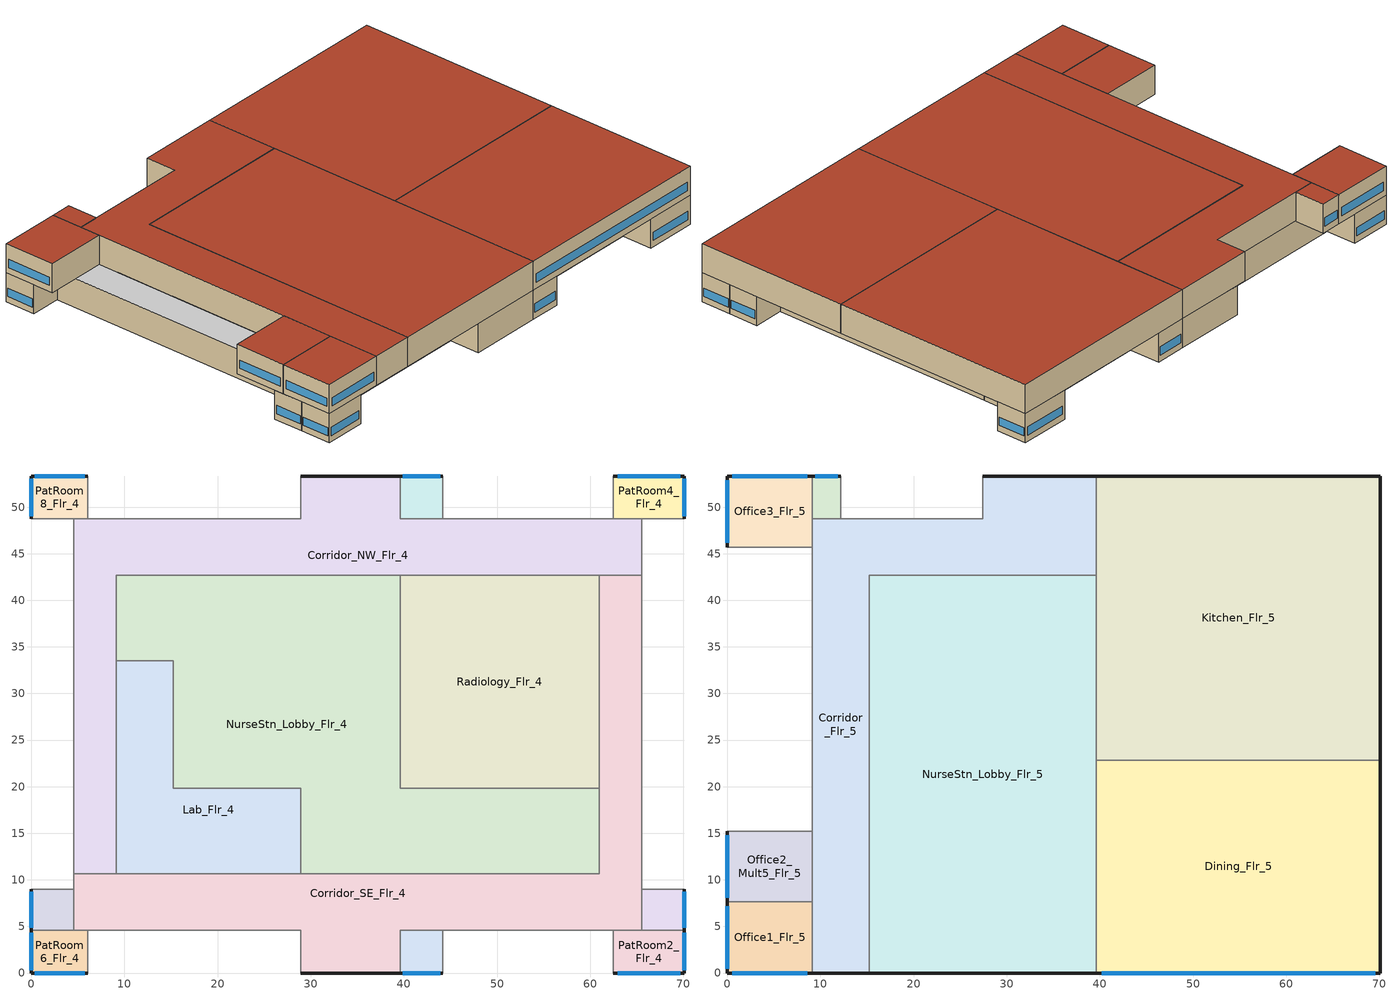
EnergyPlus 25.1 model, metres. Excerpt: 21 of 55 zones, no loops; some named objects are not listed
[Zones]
PatRoom1_Mult10_Flr_4
 floor adiabatic (int_slab_floor): 44.2,4.57 44.2,0 39.62,0 39.62,4.57 z12.8
 wall outside (res_ext_wall_mid): 39.62,0 44.2,0 z12.8:17.07
 wall adiabatic (int_wall): 44.2,0 44.2,4.57 39.62,4.57 39.62,0 z12.8:17.07
 window (ResWindow_U_0.488_SHGC_East_0.25): 39.9,0 43.92,0 z13.72:14.94
 ceiling adiabatic (int_slab_ceiling): 39.62,4.57 39.62,0 44.2,0 44.2,4.57 z17.07
PatRoom2_Flr_4
 floor adiabatic (int_slab_floor): 70.1,4.57 70.1,0 62.48,0 62.48,4.57 z12.8
 wall outside (res_ext_wall_mid): 62.48,0 70.1,0 70.1,4.57 z12.8:17.07
 wall adiabatic (int_wall): 70.1,4.57 62.48,4.57 62.48,0 z12.8:17.07
 window (ResWindow_U_0.488_SHGC_North_0.25): 70.1,0.27 70.1,4.3 z13.72:14.94
 window (ResWindow_U_0.488_SHGC_East_0.25): 62.94,0 69.65,0 z13.72:14.94
 ceiling adiabatic (int_slab_ceiling): 62.48,4.57 62.48,0 70.1,0 70.1,4.57 z17.07
PatRoom3_Mult10_Flr_4
 floor adiabatic (int_slab_floor): 70.1,8.99 70.1,4.57 65.53,4.57 65.53,8.99 z12.8
 wall outside (res_ext_wall_mid): 70.1,4.57 70.1,8.99 z12.8:17.07
 wall adiabatic (int_wall): 70.1,8.99 65.53,8.99 65.53,4.57 70.1,4.57 z12.8:17.07
 window (ResWindow_U_0.488_SHGC_North_0.25): 70.1,4.84 70.1,8.73 z13.72:14.94
 ceiling adiabatic (int_slab_ceiling): 65.53,8.99 65.53,4.57 70.1,4.57 70.1,8.99 z17.07
PatRoom4_Flr_4
 floor adiabatic (int_slab_floor): 70.1,53.34 70.1,48.77 62.48,48.77 62.48,53.34 z12.8
 wall outside (res_ext_wall_mid): 70.1,48.77 70.1,53.34 62.48,53.34 z12.8:17.07
 wall adiabatic (int_wall): 62.48,53.34 62.48,48.77 70.1,48.77 z12.8:17.07
 window (ResWindow_U_0.488_SHGC_West_0.25): 69.65,53.34 62.94,53.34 z13.72:14.94
 window (ResWindow_U_0.488_SHGC_North_0.25): 70.1,49.04 70.1,53.07 z13.72:14.94
 ceiling adiabatic (int_slab_ceiling): 62.48,53.34 62.48,48.77 70.1,48.77 70.1,53.34 z17.07
PatRoom5_Mult10_Flr_4
 floor adiabatic (int_slab_floor): 44.2,53.34 44.2,48.77 39.62,48.77 39.62,53.34 z12.8
 wall outside (res_ext_wall_mid): 44.2,53.34 39.62,53.34 z12.8:17.07
 wall adiabatic (int_wall): 39.62,53.34 39.62,48.77 44.2,48.77 44.2,53.34 z12.8:17.07
 window (ResWindow_U_0.488_SHGC_West_0.25): 43.92,53.34 39.9,53.34 z13.72:14.94
 ceiling adiabatic (int_slab_ceiling): 39.62,53.34 39.62,48.77 44.2,48.77 44.2,53.34 z17.07
Radiology_Flr_4
 floor adiabatic (int_slab_floor): 60.96,42.67 60.96,19.81 39.62,19.81 39.62,42.67 z12.8
 wall to Corridor_NW_Flr_4 (int_wall): 60.96,42.67 39.62,42.67 z12.8:17.07
 wall to Corridor_SE_Flr_4 (int_wall): 60.96,19.81 60.96,42.67 z12.8:17.07
 wall to NurseStn_Lobby_Flr_4 (int_wall): 39.62,42.67 39.62,19.81 60.96,19.81 z12.8:17.07
 ceiling adiabatic (int_slab_ceiling): 39.62,42.67 39.62,19.81 60.96,19.81 60.96,42.67 z17.07
PatRoom6_Flr_4
 floor adiabatic (int_slab_floor): 6.1,4.57 6.1,0 0,0 0,4.57 z12.8
 wall outside (res_ext_wall_mid): 0,4.57 0,0 6.1,0 z12.8:17.07
 wall adiabatic (int_wall): 6.1,0 6.1,4.57 0,4.57 z12.8:17.07
 window (ResWindow_U_0.488_SHGC_East_0.25): 0.37,0 5.73,0 z13.72:14.94
 window (ResWindow_U_0.488_SHGC_South_0.25): 0,4.3 0,0.27 z13.72:14.94
 ceiling adiabatic (int_slab_ceiling): 0,4.57 0,0 6.1,0 6.1,4.57 z17.07
PatRoom7_Mult10_Flr_4
 floor adiabatic (int_slab_floor): 4.57,8.99 4.57,4.57 0,4.57 0,8.99 z12.8
 wall outside (res_ext_wall_mid): 0,8.99 0,4.57 z12.8:17.07
 wall adiabatic (int_wall): 0,4.57 4.57,4.57 4.57,8.99 0,8.99 z12.8:17.07
 window (ResWindow_U_0.488_SHGC_South_0.25): 0,8.73 0,4.84 z13.72:14.94
 ceiling adiabatic (int_slab_ceiling): 0,8.99 0,4.57 4.57,4.57 4.57,8.99 z17.07
PatRoom8_Flr_4
 floor adiabatic (int_slab_floor): 6.1,53.34 6.1,48.77 0,48.77 0,53.34 z12.8
 wall outside (res_ext_wall_mid): 6.1,53.34 0,53.34 0,48.77 z12.8:17.07
 wall adiabatic (int_wall): 0,48.77 6.1,48.77 6.1,53.34 z12.8:17.07
 window (ResWindow_U_0.488_SHGC_West_0.25): 5.73,53.34 0.37,53.34 z13.72:14.94
 window (ResWindow_U_0.488_SHGC_South_0.25): 0,53.07 0,49.04 z13.72:14.94
 ceiling adiabatic (int_slab_ceiling): 0,53.34 0,48.77 6.1,48.77 6.1,53.34 z17.07
NurseStn_Lobby_Flr_4
 floor adiabatic (int_slab_floor): 9.14,42.67 39.62,42.67 39.62,19.81 60.96,19.81 60.96,10.67 28.96,10.67 28.96,19.81 15.24,19.81 15.24,33.53 9.14,33.53 z12.8
 wall to Corridor_NW_Flr_4 (Air_Wall): 39.62,42.67 9.14,42.67 9.14,33.53 z12.8:17.07
 wall to Corridor_SE_Flr_4 (Air_Wall): 28.96,10.67 60.96,10.67 60.96,19.81 z12.8:17.07
 wall to Lab_Flr_4 (int_wall): 9.14,33.53 15.24,33.53 15.24,19.81 28.96,19.81 28.96,10.67 z12.8:17.07
 ceiling adiabatic (int_slab_ceiling): 9.14,42.67 9.14,33.53 15.24,33.53 15.24,19.81 28.96,19.81 28.96,10.67 60.96,10.67 60.96,19.81 39.62,19.81 39.62,42.67 z17.07
Lab_Flr_4
 floor adiabatic (int_slab_floor): 9.14,33.53 15.24,33.53 15.24,19.81 28.96,19.81 28.96,10.67 9.14,10.67 z12.8
 wall to Corridor_SE_Flr_4 (int_wall): 9.14,10.67 28.96,10.67 z12.8:17.07
 wall to Corridor_NW_Flr_4 (int_wall): 9.14,33.58 9.14,10.67 z12.8:17.07
 ceiling adiabatic (int_slab_ceiling): 9.14,33.53 9.14,10.67 28.96,10.67 28.96,19.81 15.24,19.81 15.24,33.53 z17.07
Corridor_SE_Flr_4
 floor adiabatic (int_slab_floor): 4.57,4.57 4.57,10.67 60.96,10.67 60.96,42.67 65.53,42.67 65.53,4.57 39.62,4.57 39.62,0 28.96,0 28.96,4.57 z12.8
 wall outside (nonres_ext_wall_mid): 28.96,0 39.62,0 z12.8:17.07
 wall adiabatic (int_wall): 39.62,0 39.62,4.57 65.53,4.57 65.53,42.67 / 4.57,10.67 4.57,4.57 28.96,4.57 28.96,0 z12.8:17.07
 wall to Corridor_NW_Flr_4 (Air_Wall): 65.53,42.67 60.96,42.67 / 9.14,10.67 4.57,10.67 z12.8:17.07
 ceiling adiabatic (int_slab_ceiling): 4.57,4.57 28.96,4.57 28.96,0 39.62,0 39.62,4.57 65.53,4.57 65.53,42.67 60.96,42.67 60.96,10.67 4.57,10.67 z17.07
Corridor_NW_Flr_4
 floor adiabatic (int_slab_floor): 4.57,10.67 4.57,48.77 28.96,48.77 28.96,53.34 39.62,53.34 39.62,48.77 65.53,48.77 65.53,42.67 9.14,42.67 9.14,10.67 z12.8
 wall outside (nonres_ext_wall_mid): 39.62,53.34 28.96,53.34 z12.8:17.07
 wall adiabatic (int_wall): 65.53,42.67 65.53,48.77 39.62,48.77 39.62,53.34 / 28.96,53.34 28.96,48.77 4.57,48.77 4.57,10.67 z12.8:17.07
 ceiling adiabatic (int_slab_ceiling): 4.57,10.67 9.14,10.67 9.14,42.67 65.53,42.67 65.53,48.77 39.62,48.77 39.62,53.34 28.96,53.34 28.96,48.77 4.57,48.77 z17.07
Dining_Flr_5
 floor adiabatic (int_slab_floor): 39.62,0 39.62,22.86 70.1,22.86 70.1,0 z17.07
 wall outside (nonres_ext_wall_top): 39.62,0 70.1,0 70.1,22.86 z17.07:21.34
 wall to Kitchen_Flr_5 (int_wall): 70.1,22.86 39.62,22.86 z17.07:21.34
 wall to NurseStn_Lobby_Flr_5 (int_wall): 39.62,22.86 39.62,0 z17.07:21.34
 window (NonresWindow_U_0.45_SHGC_East_0.25): 40.2,0 69.53,0 z17.99:19.21
 roof outside (nonres_roof): 39.62,0 70.1,0 70.1,22.86 39.62,22.86 z21.34
NurseStn_Lobby_Flr_5
 floor adiabatic (int_slab_floor): 15.24,0 15.24,42.67 39.62,42.67 39.62,0 z17.07
 wall outside (nonres_ext_wall_top): 15.24,0 39.62,0 z17.07:21.34
 wall to Corridor_Flr_5 (Air_Wall): 39.62,42.67 15.24,42.67 z17.07:21.34
 wall to Kitchen_Flr_5 (int_wall): 39.62,22.86 39.62,42.67 z17.07:21.34
 wall to Corridor_Flr_5 (int_wall): 15.24,42.67 15.24,0 z17.07:21.34
 roof outside (nonres_roof): 15.24,0 39.62,0 39.62,42.67 15.24,42.67 z21.34
Kitchen_Flr_5
 floor adiabatic (int_slab_floor): 70.1,53.34 70.1,22.86 39.62,22.86 39.62,53.34 z17.07
 wall outside (nonres_ext_wall_top): 70.1,22.86 70.1,53.34 39.62,53.34 z17.07:21.34
 wall to Corridor_Flr_5 (int_wall): 39.62,53.34 39.62,42.67 z17.07:21.34
 roof outside (nonres_roof): 39.62,53.34 39.62,22.86 70.1,22.86 70.1,53.34 z21.34
Office1_Flr_5
 floor adiabatic (int_slab_floor): 9.14,7.62 9.14,0 0,0 0,7.62 z17.07
 wall outside (nonres_ext_wall_top): 0,7.62 0,0 9.14,0 z17.07:21.34
 wall adiabatic (int_wall): 9.14,0 9.14,7.62 0,7.62 z17.07:21.34
 window (NonresWindow_U_0.45_SHGC_East_0.25): 0.55,0 8.6,0 z17.99:19.21
 window (NonresWindow_U_0.45_SHGC_South_0.25): 0,7.16 0,0.46 z17.99:19.21
 roof outside (nonres_roof): 0,7.62 0,0 9.14,0 9.14,7.62 z21.34
Office2_Mult5_Flr_5
 floor adiabatic (int_slab_floor): 9.14,15.24 9.14,7.62 0,7.62 0,15.24 z17.07
 wall outside (nonres_ext_wall_top): 0,15.24 0,7.62 z17.07:21.34
 wall adiabatic (int_wall): 0,7.62 9.14,7.62 9.14,15.24 0,15.24 z17.07:21.34
 window (NonresWindow_U_0.45_SHGC_South_0.25): 0,14.78 0,8.08 z17.99:19.21
 roof outside (nonres_roof): 0,15.24 0,7.62 9.14,7.62 9.14,15.24 z21.34
Office3_Flr_5
 floor adiabatic (int_slab_floor): 9.14,53.34 9.14,45.72 0,45.72 0,53.34 z17.07
 wall outside (nonres_ext_wall_top): 9.14,53.34 0,53.34 0,45.72 z17.07:21.34
 wall adiabatic (int_wall): 0,45.72 9.14,45.72 9.14,53.34 z17.07:21.34
 window (NonresWindow_U_0.45_SHGC_West_0.25): 8.6,53.34 0.55,53.34 z17.99:19.21
 window (NonresWindow_U_0.45_SHGC_South_0.25): 0,52.88 0,46.18 z17.99:19.21
 roof outside (nonres_roof): 0,53.34 0,45.72 9.14,45.72 9.14,53.34 z21.34
Office4_Mult6_Flr_5
 floor adiabatic (int_slab_floor): 12.19,53.34 12.19,48.77 9.14,48.77 9.14,53.34 z17.07
 wall outside (nonres_ext_wall_top): 12.19,53.34 9.14,53.34 z17.07:21.34
 wall adiabatic (int_wall): 9.14,53.34 9.14,48.77 12.19,48.77 12.19,53.34 z17.07:21.34
 window (NonresWindow_U_0.45_SHGC_West_0.25): 11.88,53.34 9.45,53.34 z17.99:19.21
 roof outside (nonres_roof): 9.14,53.34 9.14,48.77 12.19,48.77 12.19,53.34 z21.34
Corridor_Flr_5
 floor adiabatic (int_slab_floor): 9.14,0 9.14,48.77 27.43,48.77 27.43,53.34 39.62,53.34 39.62,42.67 15.24,42.67 15.24,0 z17.07
 wall outside (nonres_ext_wall_top): 39.62,53.34 27.43,53.34 / 9.14,0 15.24,0 z17.07:21.34
 wall adiabatic (int_wall): 27.43,53.34 27.43,48.77 9.14,48.77 9.14,0 z17.07:21.34
 roof outside (nonres_roof): 9.14,0 15.24,0 15.24,42.67 39.62,42.67 39.62,53.34 27.43,53.34 27.43,48.77 9.14,48.77 z21.34
[Building]
Hospital: North Axis {deg}=-90; Terrain=City; Loads Convergence Tolerance Value {W}=0.04; Temperature Convergence Tolerance Value {deltaC}=0.2; Solar Distribution=FullInteriorAndExterior; Maximum Number of Warmup Days=25; Minimum Number of Warmup Days=6
[Site:Location]
Atlanta-Hartsfield.Jackson.Intl.AP_GA_USA WMO=722190: Latitude {deg}=33.64; Longitude {deg}=-84.43; Time Zone {hr}=-5; Elevation {m}=313
[SizingPeriod:DesignDay] Day of Month=21; Dry-Bulb Temperature Range Modifier Type=DefaultMultipliers; Humidity Condition Type=Wetbulb; Barometric Pressure {Pa}=97621; Rain Indicator=No; Snow Indicator=No; Daylight Saving Time Indicator=No
Name | Month | Day Type | Maximum Dry-Bulb Temperature {C} | Daily Dry-Bulb Temperature Range {deltaC} | Wetbulb or DewPoint at Maximum Dry-Bulb {C} | Wind Speed {m/s} | Wind Direction {deg} | Solar Model Indicator | Sky Clearness | ASHRAE Clear Sky Optical Depth for Beam Irradiance (taub) | ASHRAE Clear Sky Optical Depth for Diffuse Irradiance (taud)
Atlanta-Hartsfield.Jackson.Intl.AP_GA_USA Ann Htg 99.6% Condns DB | 1 | WinterDesignDay | -6.3 | 0 | -6.3 | 5.3 | 320 | ASHRAEClearSky | 0
Atlanta-Hartsfield.Jackson.Intl.AP_GA_USA Ann Clg .4% Condns DB=>MWB | 7 | SummerDesignDay | 34.4 | 9.5 | 23.5 | 4 | 300 | ASHRAETau |  | 0.556 | 1.779
[Site:WaterMainsTemperature]
Calculation Method=Correlation; Annual Average Outdoor Air Temperature {C}=16.6; Maximum Difference In Monthly Average Outdoor Air Temperatures {deltaC}=22.5
[Site:GroundTemperature:FCfactorMethod]
16, 11.9, 7.7, 4, 7.9, 13.8, 17.2, 20.8, 24.8, 26.1, 26.5, 22.5
[Material:NoMass] Thermal Absorptance=0.9; Solar Absorptance=0.7
Name | Roughness | Thermal Resistance {m2-K/W} | Visible Absorptance
CP02 CARPET PAD | VeryRough | 0.21648 | 0.8
Air_Wall_Material | Rough | 0.207949
Nonres_Roof_Insulation | MediumSmooth | 4.31889 | 0.7
Nonres_Exterior_Wall_Insulation_mid | MediumSmooth | 0.790218 | 0.7
Nonres_Exterior_Wall_Insulation_top | MediumSmooth | 0.761607 | 0.7
Res_Exterior_Wall_Insulation_mid | MediumSmooth | 0.940433 | 0.7
[Construction]
InteriorFurnishings: Std Wood 6inch
Air_Wall: Air_Wall_Material
int_wall: G01 13mm gypsum board, G01 13mm gypsum board
int_slab_floor: 100mm Normalweight concrete floor, CP02 CARPET PAD
int_slab_ceiling: CP02 CARPET PAD, 100mm Normalweight concrete floor
nonres_roof: F13 Built-up roofing, Nonres_Roof_Insulation, F08 Metal surface
nonres_ext_wall_mid: 200mm Normalweight concrete wall, Nonres_Exterior_Wall_Insulation_mid, G01 13mm gypsum board
nonres_ext_wall_top: 200mm Normalweight concrete wall, Nonres_Exterior_Wall_Insulation_top, G01 13mm gypsum board
res_ext_wall_mid: 200mm Normalweight concrete wall, Res_Exterior_Wall_Insulation_mid, G01 13mm gypsum board
NonresWindow_U_0.45_SHGC_South_0.25: Nonres Window Glazing Layer South
NonresWindow_U_0.45_SHGC_East_0.25: Nonres Window Glazing Layer East
NonresWindow_U_0.45_SHGC_West_0.25: Nonres Window Glazing Layer West
ResWindow_U_0.488_SHGC_South_0.25: Res Window Glazing Layer South
ResWindow_U_0.488_SHGC_North_0.25: Res Window Glazing Layer North
ResWindow_U_0.488_SHGC_East_0.25: Res Window Glazing Layer East
ResWindow_U_0.488_SHGC_West_0.25: Res Window Glazing Layer West
[Material]
Name | Roughness | Thickness {m} | Conductivity {W/m-K} | Density {kg/m3} | Specific Heat {J/kg-K} | Thermal Absorptance | Solar Absorptance | Visible Absorptance
Std Wood 6inch | MediumSmooth | 0.15 | 0.12 | 540 | 1210 | 0.9 | 0.7 | 0.7
F08 Metal surface | Smooth | 0.0008 | 45.28 | 7824 | 500
F13 Built-up roofing | Rough | 0.0095 | 0.16 | 1120 | 1460 | 0.75 | 0.45
G01 13mm gypsum board | Smooth | 0.0127 | 0.16 | 800 | 1090 | 0.9 | 0.7 | 0.5
200mm Normalweight concrete wall | MediumRough | 0.2032 | 2.31 | 2322 | 832
100mm Normalweight concrete floor | MediumRough | 0.1016 | 2.31 | 2322 | 832
[WindowMaterial:SimpleGlazingSystem] Solar Heat Gain Coefficient=0.25; Visible Transmittance=0.275
Name | U-Factor {W/m2-K}
Nonres Window Glazing Layer South; Nonres Window Glazing Layer East; Nonres Window Glazing Layer West | 2.555217
Res Window Glazing Layer South; Res Window Glazing Layer North; Res Window Glazing Layer East; Res Window Glazing Layer West | 2.77099
[Exterior:FuelEquipment] Fuel Use Type=Electricity
Name | Schedule | Design Level {W}
Elevator_Lift_Running | elevator_running_sch | 399011
Elevator_Lift_Standby | elevator_standby_sch | 12800
Elevators_Lights_Fan | ELEV_LIGHT_FAN_SCH_ADD_DF | 501
[Zone] Type=1; Ceiling Height {m}=4.2683; Floor Area {m2}=autocalculate; Part of Total Floor Area=YES
Name | Multiplier | Volume {m3}
PatRoom1_Mult10_Flr_4; PatRoom5_Mult10_Flr_4 | 10 | 89.21
PatRoom2_Flr_4; PatRoom4_Flr_4 | 1 | 148.71
PatRoom3_Mult10_Flr_4; PatRoom7_Mult10_Flr_4 | 10 | 86.26
Radiology_Flr_4 | 1 | 2081.82
PatRoom6_Flr_4; PatRoom8_Flr_4 | 1 | 118.96
NurseStn_Lobby_Flr_4 | 1 | 3866.22
Lab_Flr_4 | 1 | 1129.43
Corridor_SE_Flr_4; Corridor_NW_Flr_4 | 1 | 2418.88
Dining_Flr_5 | 1 | 2974.04
NurseStn_Lobby_Flr_5 | 1 | 4441.23
Kitchen_Flr_5 | 1 | 3965.37
Office1_Flr_5 | 1 | 297.5
Office2_Mult5_Flr_5 | 5 | 297.41
Office3_Flr_5 | 1 | 297.41
Office4_Mult6_Flr_5 | 6 | 59.5
Corridor_Flr_5 | 1 | 2141.32
[InternalMass] Construction=InteriorFurnishings
Name | Zone or ZoneList | Surface Area {m2}
PatRoom1_Mult10_Flr_4_InternalMass_1 | PatRoom1_Mult10_Flr_4 | 41.8064
PatRoom2_Flr_4_InternalMass_1 | PatRoom2_Flr_4 | 69.6773
PatRoom3_Mult10_Flr_4_InternalMass_1 | PatRoom3_Mult10_Flr_4 | 40.4165
PatRoom4_Flr_4_InternalMass_1 | PatRoom4_Flr_4 | 69.6773
PatRoom5_Mult10_Flr_4_InternalMass_1 | PatRoom5_Mult10_Flr_4 | 41.8064
Radiology_Flr_4_InternalMass_1 | Radiology_Flr_4 | 975.4819
PatRoom6_Flr_4_InternalMass_1 | PatRoom6_Flr_4 | 55.7418
PatRoom7_Mult10_Flr_4_InternalMass_1 | PatRoom7_Mult10_Flr_4 | 40.4165
PatRoom8_Flr_4_InternalMass_1 | PatRoom8_Flr_4 | 55.7418
NurseStn_Lobby_Flr_4_InternalMass_1 | NurseStn_Lobby_Flr_4 | 1811.61
Lab_Flr_4_InternalMass_1 | Lab_Flr_4 | 529.5473
Corridor_SE_Flr_4_InternalMass_1 | Corridor_SE_Flr_4 | 1133.42
Corridor_NW_Flr_4_InternalMass_1 | Corridor_NW_Flr_4 | 1133.42
Dining_Flr_5_InternalMass_1 | Dining_Flr_5 | 1393.55
NurseStn_Lobby_Flr_5_InternalMass_1 | NurseStn_Lobby_Flr_5 | 2081.03
Kitchen_Flr_5_InternalMass_1 | Kitchen_Flr_5 | 1858.06
Office1_Flr_5_InternalMass_1 | Office1_Flr_5 | 139.3911
Office2_Mult5_Flr_5_InternalMass_1 | Office2_Mult5_Flr_5 | 139.3546
Office3_Flr_5_InternalMass_1 | Office3_Flr_5 | 139.3546
Office4_Mult6_Flr_5_InternalMass_1 | Office4_Mult6_Flr_5 | 27.8709
Corridor_Flr_5_InternalMass_1 | Corridor_Flr_5 | 1003.35
[People] Number of People Calculation Method=People; Fraction Radiant=0.3; Sensible Heat Fraction=AUTOCALCULATE; Activity Level Schedule=ACTIVITY_SCH; Enable ASHRAE 55 Comfort Warnings=No; Mean Radiant Temperature Calculation Type=EnclosureAveraged; Work Efficiency Schedule=WORK_EFF_SCH; Clothing Insulation Calculation Method=ClothingInsulationSchedule; Clothing Insulation Schedule=CLOTHING_SCH; Air Velocity Schedule=AIR_VELO_SCH; Thermal Comfort Model 1 Type=FANGER
Name | Zone or ZoneList or Space or SpaceList | Number of People Schedule | Number of People
PatRoom1_Mult10_Flr_4 | PatRoom1_Mult10_Flr_4 | BLDG_OCC_EXTD_SCH | 1.1244
PatRoom2_Flr_4 | PatRoom2_Flr_4 | BLDG_OCC_EXTD_SCH | 1.8744
PatRoom3_Mult10_Flr_4 | PatRoom3_Mult10_Flr_4 | BLDG_OCC_EXTD_SCH | 1.0873
PatRoom4_Flr_4 | PatRoom4_Flr_4 | BLDG_OCC_EXTD_SCH | 1.8744
PatRoom5_Mult10_Flr_4 | PatRoom5_Mult10_Flr_4 | BLDG_OCC_EXTD_SCH | 1.1244
Radiology_Flr_4 | Radiology_Flr_4 | BLDG_OCC_SCH | 26.2404
PatRoom6_Flr_4 | PatRoom6_Flr_4 | BLDG_OCC_EXTD_SCH | 1.4994
PatRoom7_Mult10_Flr_4 | PatRoom7_Mult10_Flr_4 | BLDG_OCC_EXTD_SCH | 1.0873
PatRoom8_Flr_4 | PatRoom8_Flr_4 | BLDG_OCC_EXTD_SCH | 1.4994
NurseStn_Lobby_Flr_4 | NurseStn_Lobby_Flr_4 | BLDG_OCC_EXTD_SCH | 12.9952
Lab_Flr_4 | Lab_Flr_4 | BLDG_OCC_SCH | 14.2446
Corridor_SE_Flr_4 | Corridor_SE_Flr_4 | BLDG_OCC_EXTD_SCH | 6.0978
Corridor_NW_Flr_4 | Corridor_NW_Flr_4 | BLDG_OCC_EXTD_SCH | 6.0978
Dining_Flr_5 | Dining_Flr_5 | BLDG_OCC_EXTD_SCH | 74.9725
NurseStn_Lobby_Flr_5 | NurseStn_Lobby_Flr_5 | BLDG_OCC_SCH | 14.9279
Kitchen_Flr_5 | Kitchen_Flr_5 | BLDG_OCC_EXTD_SCH | 49.9818
Office1_Flr_5 | Office1_Flr_5 | BLDG_OCC_SCH | 5.2498
Office2_Mult5_Flr_5 | Office2_Mult5_Flr_5 | BLDG_OCC_SCH | 5.2483
Office3_Flr_5 | Office3_Flr_5 | BLDG_OCC_SCH | 5.2483
Office4_Mult6_Flr_5 | Office4_Mult6_Flr_5 | BLDG_OCC_SCH | 1.05
Corridor_Flr_5 | Corridor_Flr_5 | BLDG_OCC_EXTD_SCH | 5.3981
[Lights] Design Level Calculation Method=Watts/Area; Return Air Fraction=0; Fraction Radiant=0.7; Fraction Visible=0.2; Fraction Replaceable=1; Return Air Fraction Calculated from Plenum Temperature=No
Name | Zone or ZoneList or Space or SpaceList | Schedule | Watts per Floor Area {W/m2}
PatRoom1_Mult10_Flr_4_Lights | PatRoom1_Mult10_Flr_4 | ltg_sch10_patient_room | 6.67362
PatRoom2_Flr_4_Lights | PatRoom2_Flr_4 | ltg_sch10_patient_room | 6.67362
PatRoom3_Mult10_Flr_4_Lights | PatRoom3_Mult10_Flr_4 | ltg_sch10_patient_room | 6.67362
PatRoom4_Flr_4_Lights | PatRoom4_Flr_4 | ltg_sch10_patient_room | 6.67362
PatRoom5_Mult10_Flr_4_Lights | PatRoom5_Mult10_Flr_4 | ltg_sch10_patient_room | 6.67362
Radiology_Flr_4_Lights | Radiology_Flr_4 | ltg_sch13_radiology | 11.40973
PatRoom6_Flr_4_Lights | PatRoom6_Flr_4 | ltg_sch10_patient_room | 6.67362
PatRoom7_Mult10_Flr_4_Lights | PatRoom7_Mult10_Flr_4 | ltg_sch10_patient_room | 6.67362
PatRoom8_Flr_4_Lights | PatRoom8_Flr_4 | ltg_sch10_patient_room | 6.67362
NurseStn_Lobby_Flr_4_Lights | NurseStn_Lobby_Flr_4 | ltg_sch9_nursestn_lobby2 | 9.94584
Lab_Flr_4_Lights | Lab_Flr_4 | ltg_sch12_lab | 15.60765
Corridor_SE_Flr_4_Lights | Corridor_SE_Flr_4 | ltg_sch4_corridor | 9.58729
Corridor_NW_Flr_4_Lights | Corridor_NW_Flr_4 | ltg_sch4_corridor | 9.58729
Dining_Flr_5_Lights | Dining_Flr_5 | ltg_sch14_dining | 6.78126
NurseStn_Lobby_Flr_5_Lights | NurseStn_Lobby_Flr_5 | ltg_sch9_nursestn_lobby2 | 9.94584
Kitchen_Flr_5_Lights | Kitchen_Flr_5 | ltg_sch15_kitchen | 11.40973
Office1_Flr_5_Lights | Office1_Flr_5 | ltg_sch_office1_flr_5 | 9.81668
Office2_Mult5_Flr_5_Lights | Office2_Mult5_Flr_5 | ltg_sch1_office | 10.01043
Office3_Flr_5_Lights | Office3_Flr_5 | ltg_sch1_office | 10.01043
Office4_Mult6_Flr_5_Lights | Office4_Mult6_Flr_5 | ltg_sch1_office | 10.01043
Corridor_Flr_5_Lights | Corridor_Flr_5 | ltg_sch4_corridor | 9.58729
[ElectricEquipment] Design Level Calculation Method=EquipmentLevel; Fraction Latent=0; Fraction Lost=0
Name | Zone or ZoneList or Space or SpaceList | Schedule | Design Level {W} | Fraction Radiant
PatRoom1_Mult10_Flr_4_MiscPlug_Equip | PatRoom1_Mult10_Flr_4 | BLDG_EQUIP_EXTD_SCH | 449.8365 | 0.5
PatRoom2_Flr_4_MiscPlug_Equip | PatRoom2_Flr_4 | BLDG_EQUIP_EXTD_SCH | 749.7275 | 0.5
PatRoom3_Mult10_Flr_4_MiscPlug_Equip | PatRoom3_Mult10_Flr_4 | BLDG_EQUIP_EXTD_SCH | 434.8813 | 0.5
PatRoom4_Flr_4_MiscPlug_Equip | PatRoom4_Flr_4 | BLDG_EQUIP_EXTD_SCH | 749.7275 | 0.5
PatRoom5_Mult10_Flr_4_MiscPlug_Equip | PatRoom5_Mult10_Flr_4 | BLDG_EQUIP_EXTD_SCH | 449.8365 | 0.5
Radiology_Flr_4_MiscPlug_Equip | Radiology_Flr_4 | BLDG_EQUIP_SCH | 52499.9 | 0.5
PatRoom6_Flr_4_MiscPlug_Equip | PatRoom6_Flr_4 | BLDG_EQUIP_EXTD_SCH | 599.782 | 0.5
PatRoom7_Mult10_Flr_4_MiscPlug_Equip | PatRoom7_Mult10_Flr_4 | BLDG_EQUIP_EXTD_SCH | 434.8813 | 0.5
PatRoom8_Flr_4_MiscPlug_Equip | PatRoom8_Flr_4 | BLDG_EQUIP_EXTD_SCH | 599.782 | 0.5
NurseStn_Lobby_Flr_4_MiscPlug_Equip | NurseStn_Lobby_Flr_4 | BLDG_EQUIP_EXTD_SCH | 10136 | 0.5
Lab_Flr_4_MiscPlug_Equip | Lab_Flr_4 | BLDG_EQUIP_SCH | 11395.9 | 0.5
Dining_Flr_5_MiscPlug_Equip | Dining_Flr_5 | BLDG_EQUIP_EXTD_SCH | 7497.28 | 0.5
NurseStn_Lobby_Flr_5_MiscPlug_Equip | NurseStn_Lobby_Flr_5 | BLDG_EQUIP_SCH | 11643.4 | 0.5
Kitchen_Flr_5_MiscPlug_Equip | Kitchen_Flr_5 | BLDG_EQUIP_EXTD_SCH | 74972.8 | 0.5
Office1_Flr_5_MiscPlug_Equip | Office1_Flr_5 | BLDG_EQUIP_SCH | 749.9243 | 0.5
Office2_Mult5_Flr_5_MiscPlug_Equip | Office2_Mult5_Flr_5 | BLDG_EQUIP_SCH | 749.7275 | 0.5
Office3_Flr_5_MiscPlug_Equip | Office3_Flr_5 | BLDG_EQUIP_SCH | 749.7275 | 0.5
Office4_Mult6_Flr_5_MiscPlug_Equip | Office4_Mult6_Flr_5 | BLDG_EQUIP_SCH | 149.9455 | 0.5
Kitchen_Flr_5_Reach-in-Freezer | Kitchen_Flr_5 | Always_on | 915 | 0.25
Kitchen_Flr_5_Reach-in-Refrigerator | Kitchen_Flr_5 | Always_on | 855 | 0.25
[GasEquipment]
Kitchen_Flr_5_MiscPlugGas_Equip: Zone or ZoneList or Space or SpaceList=Kitchen_Flr_5; Schedule=BLDG_EQUIP_EXTD_SCH; Design Level Calculation Method=EquipmentLevel; Design Level {W}=149946; Fraction Latent=0; Fraction Radiant=0.5; Fraction Lost=0
[Exterior:Lights]
Exterior_Lights: Schedule=Exterior_Lgt_ALWAYS_ON; Design Level {W}=10551.7; Control Option=AstronomicalClock
[Daylighting:Controls] Daylighting Method=SplitFlux; Availability Schedule=DaylightAvailSch; Lighting Control Type=Stepped; Minimum Input Power Fraction for Continuous or ContinuousOff Dimming Control=0.3; Minimum Light Output Fraction for Continuous or ContinuousOff Dimming Control=0.2; Number of Stepped Control Steps=3; Probability Lighting will be Reset When Needed in Manual Stepped Control=1; Maximum Allowable Discomfort Glare Index=22
Name | Zone or Space | Glare Calculation Daylighting Reference Point | Glare Calculation Azimuth Angle of View Direction Clockwise from Zone y-Axis {deg} | Daylighting Reference Point 1 | Fraction of Lights Controlled by Reference Point 1 | Illuminance Setpoint at Reference Point 1 {lux} | Daylighting Reference Point 2 | Fraction of Lights Controlled by Reference Point 2 | Illuminance Setpoint at Reference Point 2 {lux}
Office1_Flr_5_DaylCtrl | Office1_Flr_5 | Office1_Flr_5_DaylRefPt1 | 270 | Office1_Flr_5_DaylRefPt1 | 0.56 | 377 | Office1_Flr_5_DaylRefPt2 | 0.21 | 377
Office3_Flr_5_DaylCtrl | Office3_Flr_5 | Office3_Flr_5_DaylRefPt1 | 0 | Office3_Flr_5_DaylRefPt1 | 0.56 | 377 | Office3_Flr_5_DaylRefPt2 | 0.21 | 377
Office4_Mult6_Flr_5_DaylCtrl | Office4_Mult6_Flr_5 | Office4_Mult6_Flr_5_DaylRefPt1 | 0 | Office4_Mult6_Flr_5_DaylRefPt1 | 0.94 | 377
Office2_Mult5_Flr_5_DaylCtrl | Office2_Mult5_Flr_5 | Office2_Mult5_Flr_5_DaylRefPt1 | 0 | Office2_Mult5_Flr_5_DaylRefPt1 | 0.47 | 377
Dining_Flr_5_DaylCtrl | Dining_Flr_5 | Dining_Flr_5_DaylRefPt1 | 0 | Dining_Flr_5_DaylRefPt1 | 0.19 | 215
[ZoneInfiltration:DesignFlowRate] Schedule=INFIL_SCH_PNNL; Design Flow Rate Calculation Method=Flow/ExteriorWallArea; Flow Rate per Exterior Surface Area {m3/s-m2}=0.000256308; Constant Term Coefficient=0; Temperature Term Coefficient=0; Velocity Term Coefficient=0.224; Velocity Squared Term Coefficient=0
Name | Zone or ZoneList or Space or SpaceList
PatRoom1_Mult10_Flr_4_Infiltration | PatRoom1_Mult10_Flr_4
PatRoom2_Flr_4_Infiltration | PatRoom2_Flr_4
PatRoom3_Mult10_Flr_4_Infiltration | PatRoom3_Mult10_Flr_4
PatRoom4_Flr_4_Infiltration | PatRoom4_Flr_4
PatRoom5_Mult10_Flr_4_Infiltration | PatRoom5_Mult10_Flr_4
Radiology_Flr_4_Infiltration | Radiology_Flr_4
PatRoom6_Flr_4_Infiltration | PatRoom6_Flr_4
PatRoom7_Mult10_Flr_4_Infiltration | PatRoom7_Mult10_Flr_4
PatRoom8_Flr_4_Infiltration | PatRoom8_Flr_4
NurseStn_Lobby_Flr_4_Infiltration | NurseStn_Lobby_Flr_4
Lab_Flr_4_Infiltration | Lab_Flr_4
Corridor_SE_Flr_4_Infiltration | Corridor_SE_Flr_4
Corridor_NW_Flr_4_Infiltration | Corridor_NW_Flr_4
Dining_Flr_5_Infiltration | Dining_Flr_5
NurseStn_Lobby_Flr_5_Infiltration | NurseStn_Lobby_Flr_5
Kitchen_Flr_5_Infiltration | Kitchen_Flr_5
Office1_Flr_5_Infiltration | Office1_Flr_5
Office2_Mult5_Flr_5_Infiltration | Office2_Mult5_Flr_5
Office3_Flr_5_Infiltration | Office3_Flr_5
Office4_Mult6_Flr_5_Infiltration | Office4_Mult6_Flr_5
Corridor_Flr_5_Infiltration | Corridor_Flr_5
[EnergyManagementSystem:Sensor]
Name | Output:Variable or Output:Meter | Output:Variable or Output:Meter Index Key
Facility_Int_LTG | InteriorLights:Electricity
SensedCurveInput | Performance Curve Input Variable 1 Value | Tower_Fan_Curve
SensedCurveValue | Performance Curve Output Value | Tower_Fan_Curve
[EnergyManagementSystem:GlobalVariable]
Wired_LTG
BoilerType; CapRated; EtRated; PLRx; Ecx; SkinLossRate
[EnergyManagementSystem:Program]
Transformer_Load_Prog: SET Wired_LTG = Facility_Int_LTG*0.022
PlantPump_EMS_Program: IF ChillerPlantDemandLoad < 994248.785; SET Chiller2PumpStatus = 0; SET Chiller2Status = 0; SET Chiller2PumpFlow = 0; ELSE; SET Chiller2PumpStatus = 1; SET Chiller2Status = 1; SET Chiller2PumpFlow = Chiller2PumpDesignFlow; ENDIF
ChangTowerFlow: IF Chiller1_Status > 0 && Chiller2_Status == 0 && SensedCurveInput > 0.2; IF (0.5 * SensedCurveInput) > 0.2; SET AirInput = 0.5 * SensedCurveInput; ELSE; SET AirInput = 0.2; ENDIF; SET TowerCurveOutput =  2* (AirInput^3); ELSE; SET TowerCurveOutput = SensedCurveValue; ENDIF
SetBoilerPar: SET CapRated =  1841780.73; SET EtRated =  0.8125; SET CapRated = (CapRated *3.412)/1000; SET SkinLossRate = 0.02; SET BoilerType = 1; IF BoilerType  == 1; IF CapRated >10000; SET PLRx = 0.2; ELSEIF CapRated >5000; SET PLRx = 0.25; ELSEIF CapRated >1000; SET PLRx = 0.33; ELSE; SET BoilerType = 2; SET PLRx = 0.2; ENDIF; ELSE; SET PLRx = 0.2; ENDIF; IF BoilerType == 1; SET CurveX = 0.975 + 0.305 * PLRx - 0.527 * (PLRx^2) + 0.249 * (PLRx^3); ELSEIF BoilerType == 2; SET CurveX = 0.907 + 0.320 * PLRx - 0.420 * (PLRx^2) + 0.193 * (PLRx^3); ELSE; SET CurveX = 0.492 + 1.41 * PLRx - 1.529 * (PLRx^2) + 0.628 * (PLRx^3); ENDIF; SET LoadX = CapRated * PLRx; SET Etx = CurveX * EtRated; SET InputEx = LoadX/Etx; SET SkinEx = CapRated * SkinLossRate; SET Ecx = (LoadX + SkinEx)/InputEx
SetBoilerCurve: IF BoilerPLR >= PLRx; IF BoilerType == 1; SET BoilerCurve = 0.975 + 0.305*BoilerPLR - 0.527*(BoilerPLR^2) + 0.249*(BoilerPLR^3); ELSEIF BoilerType == 2; SET BoilerCurve = 0.907 + 0.320*BoilerPLR - 0.420*(BoilerPLR^2) + 0.193*(BoilerPLR^3); ELSE; SET BoilerCurve = 0.492 + 1.41*BoilerPLR - 1.529*(BoilerPLR^2) + 0.628*(BoilerPLR^3); ENDIF; ELSE; IF BoilerPLR == 0; SET BoilerCurve = NULL; ELSE; IF BoilerPLR <0.05; SET BoilerCurve = (0.05/(0.05 + SkinLossRate)) * (Ecx/EtRated); ELSE; SET BoilerCurve = (BoilerPLR/(BoilerPLR + SkinLossRate)) * (Ecx/EtRated); ENDIF; ENDIF; ENDIF
[EnergyManagementSystem:ProgramCallingManager]
Transformer_Load_Prog_Manager: AfterPredictorAfterHVACManagers; Transformer_Load_Prog
PlantPump_EMS_Program Manager: InsideHVACSystemIterationLoop; PlantPump_EMS_Program
ChangeTowerFlow_Manager: InsideHVACSystemIterationLoop; ChangTowerFlow
BoilerParManager: BeginNewEnvironment; SetBoilerPar
BoilerCurveManager: InsideHVACSystemIterationLoop; SetBoilerCurve
[EnergyManagementSystem:OutputVariable]
Wired_LTG: EMS Variable=Wired_LTG; Type of Data in Variable=Summed; Update Frequency=ZoneTimeStep; Units=J
[ElectricLoadCenter:Transformer]
Transformer 1: Availability Schedule=Always_On; Transformer Usage=PowerInFromGrid; Rated Capacity {VA}=500000; Phase=3; Conductor Material=Aluminum; Full Load Temperature Rise {C}=150; Fraction of Eddy Current Losses=0.1; Performance Input Method=NominalEfficiency; Nameplate Efficiency=0.991; Per Unit Load for Nameplate Efficiency=0.35; Reference Temperature for Nameplate Efficiency {C}=75; Consider Transformer Loss for Utility Cost=Yes; Meter 1=Wired_LTG_Electricity; Meter 2=InteriorEquipment:Electricity
[Refrigeration:CompressorRack] Heat Rejection Location=OUTDOORS; Design Condenser Fan Power {W}=1000; Condenser Type=AirCooled
Name | Design Compressor Rack COP {W/W} | Compressor Rack COP Function of Temperature Curve | Condenser Fan Power Function of Temperature Curve | Refrigeration Case Name or WalkIn Name or CaseAndWalkInList
RACK1 | 1.5 | RACK1_RackCOPfTCurve | RACK1_RackCondFanCurve2 | RACK1CaseList
RACK2 | 3 | RACK2_RackCOPfTCurve |  | RACK2CaseList
[SetpointManager:Scheduled] Control Variable=Temperature
Name | Schedule | Setpoint Node or NodeList
VAV_1 Cool_SAT setpoint | Cool-Supply-Air-Temp-Sch | VAV_1 Supply Equipment Outlet Node
VAV_1 Heat_SAT setpoint | Heat-Supply-Air-Temp-Sch | VAV_1 Supply Equipment Outlet Node
VAV_2 Cool_SAT setpoint | Cool-Supply-Air-Temp-Sch | VAV_2 Supply Equipment Outlet Node
VAV_2 Heat_SAT setpoint | Heat-Supply-Air-Temp-Sch | VAV_2 Supply Equipment Outlet Node
VAV_ER SAT setpoint | VAV_SAT_SCH | VAV_ER Supply Equipment Outlet Node
VAV_OR SAT setpoint | VAV_SAT_SCH | VAV_OR Supply Equipment Outlet Node
VAV_ICU SAT setpoint | VAV_SAT_SCH | VAV_ICU Supply Equipment Outlet Node
VAV_PATRMS SAT setpoint | VAV_SAT_SCH | VAV_PATRMS Supply Equipment Outlet Node
VAV_LABS SAT setpoint | VAV_SAT_SCH | VAV_LABS Supply Equipment Outlet Node
[EnergyManagementSystem:Actuator] Actuated Component Type=Curve; Actuated Component Control Type=Curve Result
Name | Actuated Component Unique
TowerCurveOutput | Tower_Fan_Curve
BoilerCurve | HeatSys1 BOILER EFFICIENCY CURVE
[AvailabilityManager:NightCycle] Applicability Schedule=Always_On; Fan Schedule=HVACOperationSchd; Control Type=CycleOnAny; Thermostat Tolerance {deltaC}=1; Cycling Run Time Control Type=FixedRunTime; Cycling Run Time {s}=1800
VAV_1 Availability Manager; VAV_2 Availability Manager; VAV_ER Availability Manager; VAV_OR Availability Manager; VAV_ICU Availability Manager; VAV_PATRMS Availability Manager; VAV_LABS Availability Manager; CAV_KITCHEN Availability Manager
[Schedule:Compact]
elevator_running_sch: Through: 12/31, For: SummerDesignDay, Until: 24:00, 0.13681, For: WinterDesignDay, Until: 24:00, 0.02513, For: Weekdays, Until: 01:00, 0.02513, Until: 02:00, 0.02513, Until: 03:00, 0.02513, Until: 04:00, 0.02513, Until: 05:00, 0.02513, Until: 06:00, 0.02513, Until: 07:00, 0.0603, Until: 08:00, 0.13681, Until: 09:00, 0.13681, Until: 10:00, 0.0603, Until: 11:00, 0.0603, Until: 12:00, 0.13681, Until: 13:00, 0.0603, Until: 14:00, 0.0603, Until: 15:00, 0.0603, Until: 16:00, 0.0603, Until: 17:00, 0.13681, Until: 18:00, 0.13681, Until: 19:00, 0.13681, Until: 20:00, 0.0603, Until: 21:00, 0.02513, Until: 22:00, 0.02513, Until: 23:00, 0.02513, Until: 24:00, 0.02513, For: Saturday, Until: 01:00, 0.02513, Until: 02:00, 0.02513, Until: 03:00, 0.02513, Until: 04:00, 0.02513, Until: 05:00, 0.02513, Until: 06:00, 0.02513, Until: 07:00, 0.0603, Until: 08:00, 0.13681, Until: 09:00, 0.13681, Until: 10:00, 0.0603, Until: 11:00, 0.0603, Until: 12:00, 0.13681, Until: 13:00, 0.0603, Until: 14:00, 0.0603, Until: 15:00, 0.0603, Until: 16:00, 0.0603, Until: 17:00, 0.13681, Until: 18:00, 0.13681, Until: 19:00, 0.13681, Until: 20:00, 0.0603, Until: 21:00, 0.02513, Until: 22:00, 0.02513, Until: 23:00, 0.02513, Until: 24:00, 0.02513, For: Sunday Holidays AllOtherDays, Until: 01:00, 0.02513, Until: 02:00, 0.02513, Until: 03:00, 0.02513, Until: 04:00, 0.02513, Until: 05:00, 0.02513, Until: 06:00, 0.02513, Until: 07:00, 0.0603, Until: 08:00, 0.13681, Until: 09:00, 0.13681, Until: 10:00, 0.0603, Until: 11:00, 0.0603, Until: 12:00, 0.13681, Until: 13:00, 0.0603, Until: 14:00, 0.0603, Until: 15:00, 0.0603, Until: 16:00, 0.0603, Until: 17:00, 0.13681, Until: 18:00, 0.13681, Until: 19:00, 0.13681, Until: 20:00, 0.0603, Until: 21:00, 0.02513, Until: 22:00, 0.02513, Until: 23:00, 0.02513, Until: 24:00, 0.02513
elevator_standby_sch: Through: 12/31, For: SummerDesignDay, Until: 24:00, 0.95, For: WinterDesignDay, Until: 24:00, 0.72775, For: Weekdays, Until: 01:00, 0.95, Until: 02:00, 0.95, Until: 03:00, 0.95, Until: 04:00, 0.95, Until: 05:00, 0.95, Until: 06:00, 0.95, Until: 07:00, 0.88, Until: 08:00, 0.72775, Until: 09:00, 0.72775, Until: 10:00, 0.88, Until: 11:00, 0.88, Until: 12:00, 0.72775, Until: 13:00, 0.88, Until: 14:00, 0.88, Until: 15:00, 0.88, Until: 16:00, 0.88, Until: 17:00, 0.72775, Until: 18:00, 0.72775, Until: 19:00, 0.72775, Until: 20:00, 0.88, Until: 21:00, 0.95, Until: 22:00, 0.95, Until: 23:00, 0.95, Until: 24:00, 0.95, For: Saturday, Until: 01:00, 0.95, Until: 02:00, 0.95, Until: 03:00, 0.95, Until: 04:00, 0.95, Until: 05:00, 0.95, Until: 06:00, 0.95, Until: 07:00, 0.88, Until: 08:00, 0.72775, Until: 09:00, 0.72775, Until: 10:00, 0.88, Until: 11:00, 0.88, Until: 12:00, 0.72775, Until: 13:00, 0.88, Until: 14:00, 0.88, Until: 15:00, 0.88, Until: 16:00, 0.88, Until: 17:00, 0.72775, Until: 18:00, 0.72775, Until: 19:00, 0.72775, Until: 20:00, 0.88, Until: 21:00, 0.95, Until: 22:00, 0.95, Until: 23:00, 0.95, Until: 24:00, 0.95, For: Sunday Holidays AllOtherDays, Until: 01:00, 0.95, Until: 02:00, 0.95, Until: 03:00, 0.95, Until: 04:00, 0.95, Until: 05:00, 0.95, Until: 06:00, 0.95, Until: 07:00, 0.88, Until: 08:00, 0.72775, Until: 09:00, 0.72775, Until: 10:00, 0.88, Until: 11:00, 0.88, Until: 12:00, 0.72775, Until: 13:00, 0.88, Until: 14:00, 0.88, Until: 15:00, 0.88, Until: 16:00, 0.88, Until: 17:00, 0.72775, Until: 18:00, 0.72775, Until: 19:00, 0.72775, Until: 20:00, 0.88, Until: 21:00, 0.95, Until: 22:00, 0.95, Until: 23:00, 0.95, Until: 24:00, 0.95
Exterior_Lgt_ALWAYS_ON; ALWAYS_ON; HVACOperationSchd: Through: 12/31, For: AllDays, Until: 24:00, 1
BLDG_OCC_SCH: Through: 12/31, For: Weekdays, Until: 07:00, 0, Until: 08:00, 0.1, Until: 09:00, 0.5, Until: 17:00, 0.8, Until: 18:00, 0.5, Until: 20:00, 0.3, Until: 22:00, 0.2, Until: 24:00, 0, For: SummerDesignDay, Until: 24:00, 1, For: WinterDesignDay, Until: 24:00, 0, For: Saturday, Until: 07:00, 0, Until: 08:00, 0.1, Until: 09:00, 0.3, Until: 17:00, 0.4, Until: 19:00, 0.1, Until: 24:00, 0, For: Sunday Holidays AllOtherDays, Until: 08:00, 0, Until: 16:00, 0.05, Until: 24:00, 0
BLDG_OCC_EXTD_SCH: Through: 12/31, For: Weekdays, Until: 07:00, 0.4, Until: 08:00, 0.5, Until: 09:00, 0.6, Until: 17:00, 0.8, Until: 18:00, 0.6, Until: 20:00, 0.5, Until: 24:00, 0.4, For: SummerDesignDay, Until: 24:00, 1, For: WinterDesignDay, Until: 24:00, 0, For: Saturday, Until: 07:00, 0.4, Until: 08:00, 0.5, Until: 17:00, 0.6, Until: 19:00, 0.5, Until: 24:00, 0.4, For: Sunday Holidays AllOtherDays, Until: 08:00, 0.4, Until: 16:00, 0.6, Until: 24:00, 0.4
BLDG_EQUIP_SCH: Through: 12/31, For: Weekdays, Until: 07:00, 0.349268, Until: 08:00, 0.681801, Until: 16:00, 0.876602, Until: 22:00, 0.584401, Until: 23:00, 0.523902, Until: 24:00, 0.349268, For: SummerDesignDay, Until: 24:00, 1, For: WinterDesignDay, Until: 24:00, 0, For: Saturday, Until: 07:00, 0.349268, Until: 08:00, 0.487001, Until: 18:00, 0.633101, Until: 24:00, 0.349268, For: Sunday Holidays AllOtherDays, Until: 08:00, 0.261951, Until: 16:00, 0.349268, Until: 24:00, 0.261951
BLDG_EQUIP_EXTD_SCH: Through: 12/31, For: Weekdays, Until: 07:00, 0.4, Until: 08:00, 0.7, Until: 16:00, 0.9, Until: 23:00, 0.6, Until: 24:00, 0.4, For: SummerDesignDay, Until: 24:00, 1, For: WinterDesignDay, Until: 24:00, 0, For: Saturday, Until: 07:00, 0.4, Until: 08:00, 0.5, Until: 18:00, 0.65, Until: 24:00, 0.4, For: Sunday Holidays AllOtherDays, Until: 08:00, 0.4, Until: 16:00, 0.6, Until: 24:00, 0.4
ELEV_LIGHT_FAN_SCH_ADD_DF: Through: 12/31, For: SummerDesignDay, Until: 24:00, 1, For: WinterDesignDay, Until: 24:00, 0.2, For: Weekdays, Until: 07:00, 0.2, Until: 08:00, 0.5, Until: 09:00, 1, Until: 10:00, 1, Until: 11:00, 1, Until: 12:00, 1, Until: 13:00, 1, Until: 14:00, 1, Until: 15:00, 1, Until: 16:00, 1, Until: 17:00, 1, Until: 18:00, 1, Until: 19:00, 0.52, Until: 20:00, 0.52, Until: 21:00, 0.52, Until: 22:00, 0.28, Until: 24:00, 0.2, For: Saturday, Until: 07:00, 0.2, Until: 08:00, 0.4, Until: 09:00, 0.46, Until: 10:00, 0.7, Until: 11:00, 0.7, Until: 12:00, 0.7, Until: 13:00, 0.51, Until: 14:00, 0.51, Until: 15:00, 0.51, Until: 16:00, 0.51, Until: 17:00, 0.51, Until: 18:00, 0.25, Until: 24:00, 0.2, For: AllOtherDays, Until: 08:00, 0.2, Until: 16:00, 0.4, Until: 24:00, 0.2
ACTIVITY_SCH: Through: 12/31, For: AllDays, Until: 24:00, 120
WORK_EFF_SCH: Through: 12/31, For: AllDays, Until: 24:00, 0
AIR_VELO_SCH: Through: 12/31, For: AllDays, Until: 24:00, 0.2
CLOTHING_SCH: Through: 04/30, For: AllDays, Until: 24:00, 1, Through: 09/30, For: AllDays, Until: 24:00, 0.5, Through: 12/31, For: AllDays, Until: 24:00, 1
INFIL_SCH_PNNL: Through: 12/31, For: Weekdays SummerDesignDay, Until: 24:00, 0.25, For: Saturday WinterDesignDay, Until: 24:00, 0.25, For: Sunday Holidays AllOtherDays, Until: 24:00, 0.25
Cool-Supply-Air-Temp-Sch; Heat-Supply-Air-Temp-Sch; VAV_SAT_SCH: Through: 12/31, For: AllDays, Until: 24:00, 12.8
DaylightAvailSch: Through: 12/31, For: SummerDesignDay WinterDesignDay, Until: 24:00, 0, For: AllOtherDays, Until: 24:00, 1
[SCHEDULE:COMPACT]
ltg_sch14_dining; ltg_sch10_patient_room; ltg_sch15_kitchen: Through: 12/31, For: SummerDesignDay, Until: 24:00, 1, For: WinterDesignDay, Until: 24:00, 0, For: Weekdays, Until: 8:00, 0.5, Until: 16:00, 0.9, Until: 24:00, 0.5, For: Saturday, Until: 8:00, 0.5, Until: 18:00, 0.8, Until: 24:00, 0.5, For: AllOtherDays, Until: 8:00, 0.5, Until: 16:00, 0.7, Until: 24:00, 0.5
ltg_sch4_corridor: Through: 12/31, For: SummerDesignDay, Until: 24:00, 1, For: WinterDesignDay, Until: 24:00, 0, For: Weekdays, Until: 8:00, 0.46767, Until: 16:00, 0.84181, Until: 24:00, 0.46767, For: Saturday, Until: 8:00, 0.46767, Until: 18:00, 0.74828, Until: 24:00, 0.46767, For: AllOtherDays, Until: 8:00, 0.46767, Until: 16:00, 0.65474, Until: 24:00, 0.46767
ltg_sch13_radiology; ltg_sch12_lab: Through: 12/31, For: SummerDesignDay, Until: 24:00, 1, For: WinterDesignDay, Until: 24:00, 0, For: Weekdays, Until: 7:00, 0.1, Until: 8:00, 0.5, Until: 16:00, 0.9, Until: 23:00, 0.3, Until: 24:00, 0.1, For: Saturday, Until: 7:00, 0.1, Until: 8:00, 0.2, Until: 18:00, 0.4, Until: 24:00, 0.1, For: AllOtherDays, Until: 8:00, 0.05, Until: 16:00, 0.1, Until: 24:00, 0.05
ltg_sch_office1_flr_5: Through: 12/31, For: SummerDesignDay, Until: 24:00, 1, For: WinterDesignDay, Until: 24:00, 0, For: Weekdays, Until: 7:00, 0.06813, Until: 8:00, 0.34063, Until: 16:00, 0.61313, Until: 23:00, 0.20438, Until: 24:00, 0.06813, For: Saturday, Until: 7:00, 0.06813, Until: 8:00, 0.13625, Until: 18:00, 0.2725, Until: 24:00, 0.06813, For: AllOtherDays, Until: 8:00, 0.03406, Until: 16:00, 0.06813, Until: 24:00, 0.03406
ltg_sch1_office: Through: 12/31, For: SummerDesignDay, Until: 24:00, 1, For: WinterDesignDay, Until: 24:00, 0, For: Weekdays, Until: 7:00, 0.0625, Until: 8:00, 0.3125, Until: 16:00, 0.5625, Until: 23:00, 0.1875, Until: 24:00, 0.0625, For: Saturday, Until: 7:00, 0.0625, Until: 8:00, 0.125, Until: 18:00, 0.25, Until: 24:00, 0.0625, For: AllOtherDays, Until: 8:00, 0.03125, Until: 16:00, 0.0625, Until: 24:00, 0.03125
ltg_sch9_nursestn_lobby2: Through: 12/31, For: SummerDesignDay, Until: 24:00, 1, For: WinterDesignDay, Until: 24:00, 0, For: Weekdays, Until: 8:00, 0.425, Until: 16:00, 0.765, Until: 24:00, 0.425, For: Saturday, Until: 8:00, 0.425, Until: 18:00, 0.68, Until: 24:00, 0.425, For: AllOtherDays, Until: 8:00, 0.425, Until: 16:00, 0.595, Until: 24:00, 0.425
[Curve:Cubic]
Tower_Fan_Curve: Coefficient1 Constant=0; Coefficient2 x=0; Coefficient3 x**2=0; Coefficient4 x**3=1; Minimum Value of x=0; Maximum Value of x=1
[Curve:Quadratic]
Name | Coefficient1 Constant | Coefficient2 x | Coefficient3 x**2 | Minimum Value of x | Maximum Value of x
RACK1_RackCOPfTCurve | 1.7603 | -0.0377 | 0.0004 | 10 | 35
RACK1_RackCondFanCurve2 | 0 | 0.0286 | 0 | 0 | 35
RACK2_RackCOPfTCurve | 1 | 0 | 0 | 0 | 50
HeatSys1 Boiler Efficiency Curve | 1 | 0 | 0 | 0 | 1
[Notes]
The DOE Prototype Building Models were developed by Pacific Northwest National Laboratory (PNNL), under contract with the
U.S. Department of Energy (DOE).  These prototype models are used to calculate alternative building performance factors
for use with the Standard 90.1 Performance Rating Method (Appendix G) using an updated approach described in the PNNL
Technical Support Document titled, "Commercial Building Prototypes Based on ANSI/ASHRAE/IES Standard 90.1 Appendix G
PRM". The basic building descriptions can be found in the Scorecards posted at www.energycodes.gov website. The recommended
citation of the prototype models are
PNNL 2024. Commercial Building Prototypes Based on ANSI/ASHRAE/IES Standard 90.1 Appendix G PRM.  Available at
http://www.energycodes.gov/sites/default/files/2024-06/Commercial_Prototypes_ASHRAE901-2019AppGPRM.pdf
DOE and PNNL. 2023. Commercial Prototype Building Models, Richland, WA, Pacific Northwest National Laboratory. Available
at https://www.energycodes.gov/development/commercial/prototype_models.
Detailed descriptions of the prototype model development and addenda modeling strategies can be found in the following  reports:
Maddox D.E., J. Zhang, Y. Xie, W. Xu, X. Liu, S. Wang, and M.I. Rosenberg. 2022. Energy and Energy Cost Savings Analysis of the 2021 IECC
for Commercial Buildings. PNNL-32816. Richland, WA: Pacific Northwest National Laboratory.
Zhang J., M.I. Rosenberg, J. Lerond, Y. Xie, C. Chandrasekharan Nambiar, Y. Chen, and R. Hart, et al. 2021. Energy Savings Analysis:
ANSI/ASHRAE/IES Standard 90.1-2019. PNNL-31488. Richland, WA: Pacific Northwest National Laboratory.
Zhang, J., Y. Chen, Y. Xie, M. Rosenberg, R. Hart. Energy and Energy Cost Savings Analysis of the 2018 IECC for Commercial Buildings.
2018. PNNL-28125. Richland, WA: Pacific Northwest National Laboratory.
DOE. 2017. Energy Savings Analysis: ANSI/ASHRAE/IES Standard 90.1-2016. Prepared by Athalye, R.A, M.A. Halverson, M.I. Rosenberg, B. Liu,
J. Zhang, R. Hart, V.V. Mendon, S. Goel, Y. Chen, Y. Xie, and M. Zhao, Richland, WA, Pacific Northwest National Laboratory. https://www.energycodes.gov/sites/default/files/documents/02202018_Standard_90.1-2016_Determination_TSD.pdf.
Zhang, J., Y. Xie, R.A. Athalye, J. Zhuge, M. Rosenberg, R. Hart, and B. Liu. Energy and Energy Cost Savings Analysis of the 2015 IECC
for Commercial Buildings. 2015. PNNL-24269 Rev. 1. Richland, WA: Pacific Northwest National
Laboratory. https://www.energycodes.gov/sites/default/files/documents/2015_IECC_Commercial_Analysis.pdf.
Halverson M.A., M.I. Rosenberg, W. Wang, J. Zhang, V.V. Mendon, R.A. Athalye, Y. Xie, R. Hart, S. Goel, 2014. ANSI/ASHRAE/IES Standard
90.1-2013 Determination of Energy Savings: Quantitative Analysis, PNNL-23479. Richland, WA: Pacific Northwest National Laboratory. https://www.energycodes.gov/sites/default/files/documents/901-2013_finalCommercialDeterminationQuantitativeAnalysis_TSD_0.pdf.
Goel S., R.A. Athalye, W. Wang, J. Zhang, M.I. Rosenberg, Y. Xie, and R. Hart, et al. 2014. Enhancements to ASHRAE Standard 90.1
Prototype Building Models. PNNL-23269. Richland, WA: Pacific Northwest National Laboratory. https://www.pnnl.gov/main/publications/external/technical_reports/PNNL-23269.pdf.
Zhang J., R.A. Athalye, R. Hart, M.I. Rosenberg, Y. Xie, S. Goel, and V.V. Mendon, et al. 2013. Energy and Energy Cost Savings Analysis
of the IECC for Commercial Buildings. PNNL-22760. Richland, WA: Pacific Northwest National Laboratory. http://www.pnnl.gov/main/publications/external/technical_reports/PNNL-22760.pdf.
Thornton B.A., M.I. Rosenberg, E.E. Richman, W. Wang, Y. Xie, J. Zhang, H. Cho, VV Mendon, R.A. Athalye, and B. Liu. 2011. Achieving
the 30% Goal: Energy and Cost Savings Analysis of ASHRAE Standard 90.1-2010. PNNL-20405. Richland, WA: Pacific Northwest National
Laboratory.  https://www.energycodes.gov/sites/default/files/documents/BECP_Energy_Cost_Savings_STD2010_May2011_v00.pdf.
WeatherFile:  USA_GA_Atlanta-Hartsfield.Jackson.Intl.AP.722190_TMY3.epw
